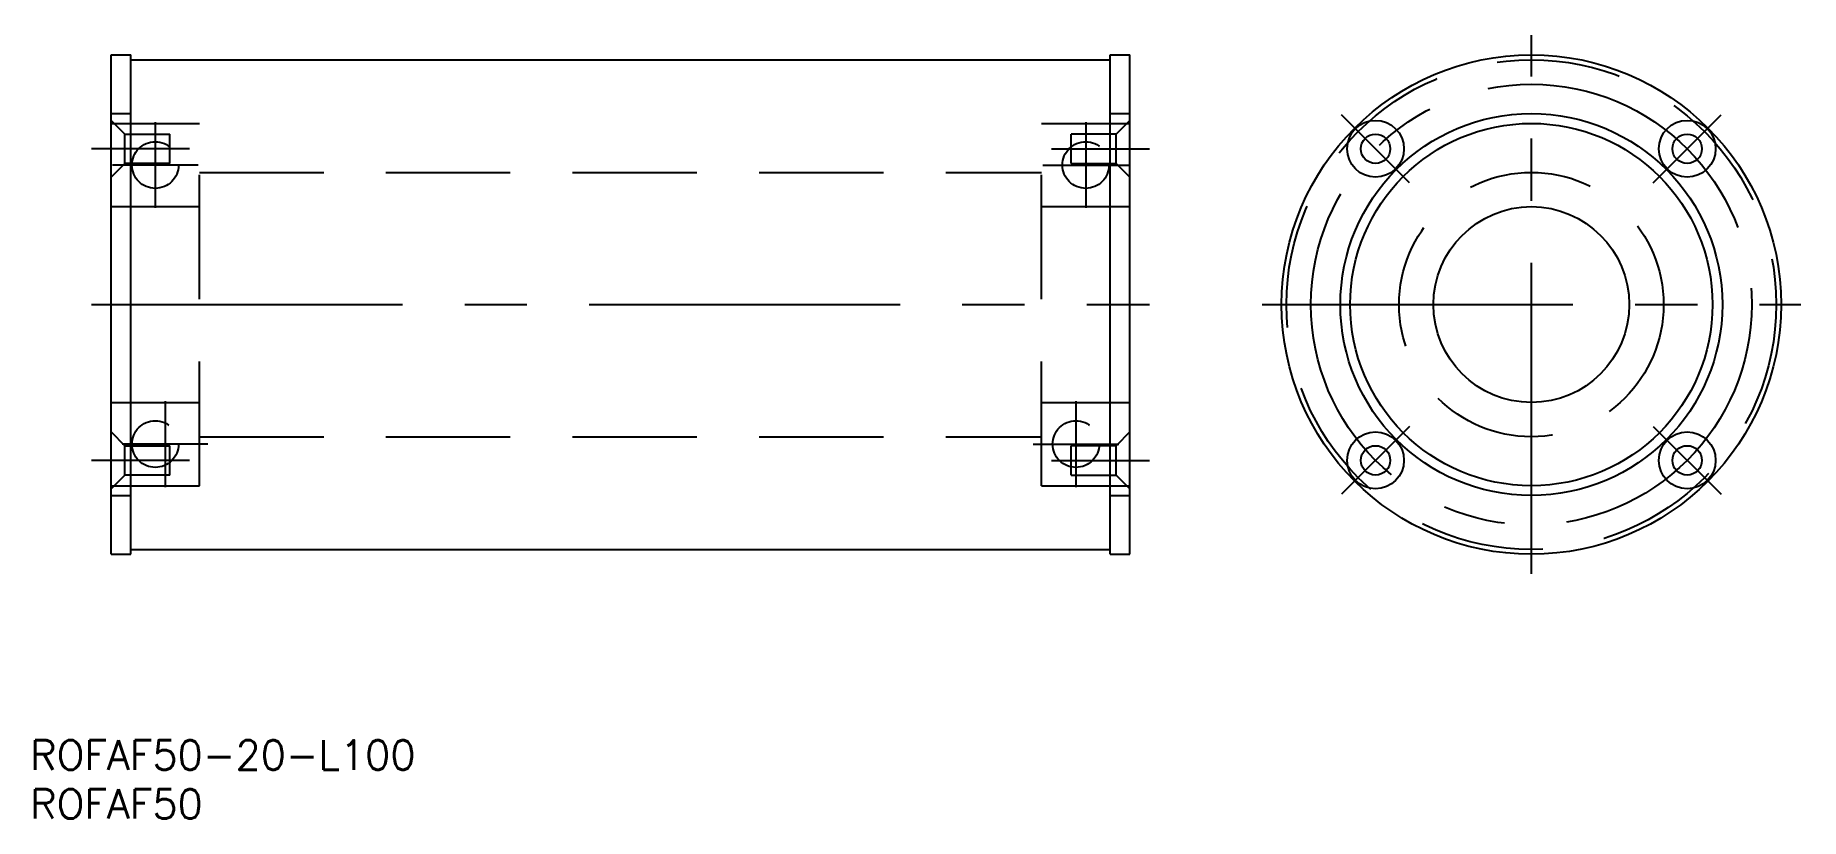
# Model space of a CAD drawing. Extents: x -153 to 27, y -53 to 27.
import ezdxf

# ---------------------------------------------------------------- set-up
doc = ezdxf.new("R2010")
doc.units = 0
doc.linetypes.add('CENTER', pattern=[50.8, 31.75, -6.35, 6.35, -6.35])
doc.linetypes.add('DASHED', pattern=[19.05, 12.7, -6.35])
doc.layers.get('0').update_dxf_attribs({"linetype": 'CONTINUOUS'})
doc.layers.add('CENTER', color=1, linetype='CENTER')
doc.styles.get("Standard").update_dxf_attribs({"font": 'txt.shx', "height": 3, "bigfont": 'bigfont.shx'})

msp = doc.modelspace()

# ---------------------------------------------------------------- linework, layer by layer
at = {"color": 7, "linetype": 'CONTINUOUS'}
for p, q in [((-145, -25.5), (-145, 25.5)), ((-145, 25.5), (-143, 25.5)), ((-143, -25.5), (-143, 25.5)), ((-43, -25.5), (-43, 25.5)), ((-43, 25.5), (-41, 25.5)), ((-41, -25.5), (-41, 25.5)), ((-143, 25), (-43, 25)), ((-143, -25), (-43, -25)), ((-145, -25.5), (-143, -25.5)), ((-43, -25.5), (-41, -25.5))]:
    msp.add_line(p, q, dxfattribs=at)
at = {"color": 3, "linetype": 'DASHED'}
for p, q in [((-145, 19.5), (-143, 19.5)), ((-145, 13.01), (-145, 18.81)), ((-145, 18.81), (-143.6, 17.41)), ((-145, 18.5), (-136, 18.5)), ((-136, -18.5), (-136, 18.5)), ((-50, -18.5), (-50, 18.5)), ((-50, 18.5), (-41, 18.5)), ((-43, 19.5), (-41, 19.5)), ((-41, 18.81), (-42.4, 17.41)), ((-41, 13.01), (-41, 18.81)), ((-143.6, 14.41), (-143.6, 17.41)), ((-143.6, 17.41), (-139, 17.41)), ((-139, 14.41), (-139, 17.41)), ((-47, 14.41), (-47, 17.41)), ((-42.4, 17.41), (-47, 17.41)), ((-42.4, 14.41), (-42.4, 17.41)), ((-145, 13.01), (-143.6, 14.41)), ((-139, 14.41), (-143.6, 14.41)), ((-136, 13.5), (-50, 13.5)), ((-47, 14.41), (-42.4, 14.41)), ((-41, 13.01), (-42.4, 14.41)), ((-145, 10), (-136, 10)), ((-50, 10), (-41, 10)), ((-145, -10), (-136, -10)), ((-50, -10), (-41, -10)), ((-145, -18.81), (-145, -13.01)), ((-145, -13.01), (-143.6, -14.41)), ((-143.6, -17.41), (-143.6, -14.41)), ((-143.6, -14.41), (-139, -14.41)), ((-139, -17.41), (-139, -14.41)), ((-136, -13.5), (-50, -13.5)), ((-47, -17.41), (-47, -14.41)), ((-42.4, -14.41), (-47, -14.41)), ((-41, -13.01), (-42.4, -14.41)), ((-42.4, -17.41), (-42.4, -14.41)), ((-41, -18.81), (-41, -13.01)), ((-145, -18.81), (-143.6, -17.41)), ((-139, -17.41), (-143.6, -17.41)), ((-47, -17.41), (-42.4, -17.41)), ((-41, -18.81), (-42.4, -17.41)), ((-145, -18.5), (-136, -18.5)), ((-145, -19.5), (-143, -19.5)), ((-50, -18.5), (-41, -18.5)), ((-43, -19.5), (-41, -19.5))]:
    msp.add_line(p, q, dxfattribs=at)
at = {"color": 7, "linetype": 'CONTINUOUS'}
for centre, radius in [((0, 0), 25.5), ((0, 0), 19.5), ((-15.91, 15.91), 2.9), ((0, 0), 18.5), ((15.91, 15.91), 2.9), ((-15.91, 15.91), 1.5), ((15.91, 15.91), 1.5), ((0, 0), 10), ((-15.91, -15.91), 2.9), ((-15.91, -15.91), 1.5), ((15.91, -15.91), 2.9), ((15.91, -15.91), 1.5)]:
    msp.add_circle(centre, radius, dxfattribs=at)
at = {"color": 3, "linetype": 'DASHED'}
for centre, radius in [((0, 0), 25), ((-140.5, 14.25), 2.38), ((-45.5, 14.25), 2.38), ((0, 0), 13.5), ((-140.5, -14.25), 2.38), ((-46.5, -14.25), 2.38)]:
    msp.add_circle(centre, radius, dxfattribs=at)
at = {"layer": 'CENTER', "color": 1, "linetype": 'CENTER'}
for p, q in [((0, -27.5), (0, 27.5)), ((-140.5, 18.63), (-140.5, 9.87)), ((-45.5, 18.63), (-45.5, 9.87)), ((-12.45, 12.45), (-19.37, 19.37)), ((12.45, 12.45), (19.37, 19.37)), ((-137, 15.91), (-147, 15.91)), ((-49, 15.91), (-39, 15.91)), ((-136.12, 14.25), (-144.88, 14.25)), ((-49.88, 14.25), (-41.12, 14.25)), ((-147, 0), (-39, 0)), ((-27.5, 0), (27.5, 0)), ((-139.5, -9.87), (-139.5, -18.63)), ((-46.5, -9.87), (-46.5, -18.63)), ((-12.45, -12.45), (-19.37, -19.37)), ((12.45, -12.45), (19.37, -19.37)), ((-135.12, -14.25), (-143.88, -14.25)), ((-50.88, -14.25), (-42.12, -14.25)), ((-137, -15.91), (-147, -15.91)), ((-49, -15.91), (-39, -15.91))]:
    msp.add_line(p, q, dxfattribs=at)
msp.add_circle((0, 0), 22.5, dxfattribs=at)

# ---------------------------------------------------------------- texts
at = {"color": 7, "linetype": 'CONTINUOUS'}
for s, p in [('ROFAF50-20-L100', (-153.27, -47.5)), ('ROFAF50', (-153.27, -52.5))]:
    msp.add_text(s, height=3, dxfattribs=at).set_placement(p)

doc.saveas('drawing.dxf')
